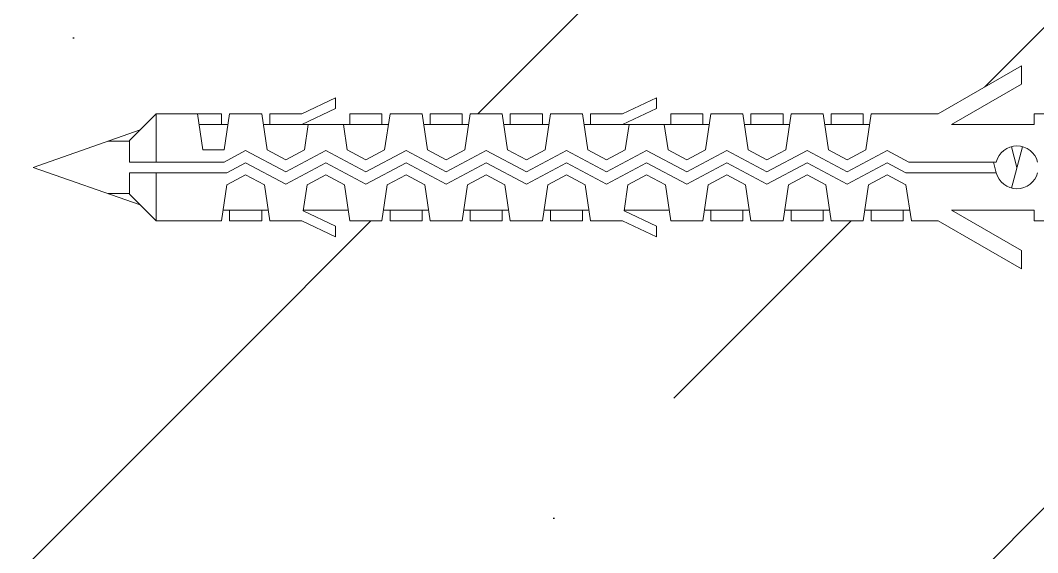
# Model space of a CAD drawing. Header units: millimetres. Extents: x -354900 to 8840672, y 0 to 292181.
# Drawn here: x -970.3 to -875.2, y 140805.2 to 140854.9 of the extents above; entities that cross this region are included whole.
import ezdxf

# ---------------------------------------------------------------- set-up
doc = ezdxf.new("R2010")
doc.units = ezdxf.units.MM
doc.header["$MEASUREMENT"] = 0
doc.set_wipeout_variables(frame=1)
doc.layers.get('0').update_dxf_attribs({"color": 250, "lineweight": 9})
doc.layers.add('Крепеж', color=251, linetype='Continuous', lineweight=15)
doc.layers.add('основание', color=8, linetype='Continuous')

# ---------------------------------------------------------------- blocks, each defined once
blk = doc.blocks.new('*U737')
at = {"layer": 'основание'}
h = blk.add_hatch(dxfattribs=at)
h.set_pattern_fill('ANSI36', color=256, scale=10)
h.set_pattern_definition([(45, (0, 200), (16.83798022700467, 61.73926083235044), [79.375, -15.875, 0, -15.875])])
h.paths.add_polyline_path([(-150, -200), (-80.99999999999999, -200), (-77, -206), (-73, -194), (-69, -200), (0, -200), (0, 200), (-69, 200.0000000000001), (-72.99999999999997, 206.0000000000001), (-76.99999999999999, 194), (-81.00000000000001, 200), (-150, 200.0000000000001), (-150, 5.999999999999986), (-156, 1.999999999999993), (-144, -1.999999999999993), (-150, -6.000000000000007)])
blk = doc.blocks.new('*U752')
blk.add_wipeout([(-3.5, 6), (-2.499999999999986, 6), (-2.499999999999986, 6.5), (-1.5, 6.5), (1.4210854715202004e-14, 5), (110.50000000000003, 5), (110.50000000000003, 4.7000000000000455), (112.00000000000003, 4.7000000000000455), (112.00000000000003, 5), (112.87500000000094, 5), (112.87500000000094, 4), (120.60705080756911, 4), (114.0807713659406, 7.7679491924311606), (114.0807713659406, 9.5), (121.87500000000094, 5), (146.8750000000009, 4.999999999999943), (146.8750000000009, 4), (151.3750000000009, 4), (148.21272233983203, 5.5), (148.21272233983203, 6.5), (151.37500000000142, 4.999999999999943), (176.87500000000006, 4.999999999999886), (176.87500000000006, 3.999999999999716), (181.37500000000045, 3.999999999999716), (178.21272233983206, 5.499999999999659), (178.21272233983206, 6.499999999999943), (181.37500000000006, 4.999999999999886), (195.00000000000006, 4.999999999999886), (196.50000000000034, 3.4999999999995453), (206.5, -1.1368683772161603e-13), (196.50000000000034, -3.4999999999997726), (195, -5.000000000000114), (188.8749999999991, -5.000000000000114), (188.1249999999991, -5.000000000000114), (184.3749999999991, -5.000000000000114), (181.3750000000005, -4.999999999999886), (178.212722339832, -6.500000000000114), (178.212722339832, -5.499999999999886), (181.22648514851463, -4.000000000000114), (177.0235148514852, -4.000000000000114), (176.87500000000009, -5.000000000000114), (151.3750000000019, -4.999999999999773), (148.212722339832, -6.500000000000057), (148.212722339832, -5.500000000000057), (151.23625900481878, -4.065810632442208), (151.23625900481878, -3.9999999999997726), (147.0235148514852, -3.9999999999997726), (146.87500000000003, -5), (121.87500000000094, -5), (114.0807713659406, -9.5), (114.0807713659406, -7.7679491924311606), (120.60705080756911, -4), (112.87500000000094, -4), (112.87500000000094, -5), (112.00000000000003, -5), (112.00000000000003, -4.699999999999818), (110.50000000000003, -4.699999999999818), (110.50000000000003, -5), (1.4210854715202004e-14, -5), (-1.5, -6.500000000000057), (-2.499999999999986, -6.500000000000057), (-2.499999999999986, -6), (-3.5, -6)])
at = {"layer": 'Крепеж'}
for p, q in [((114.0807713659406, 9.5), (121.8750000000009, 5)), ((114.0807713659406, 9.5), (114.0807713659406, 7.767949192431161)), ((114.0807713659406, 7.767949192431161), (120.6070508075691, 4)), ((151.3750000000009, 5.000000000000227), (148.212722339832, 6.5)), ((148.212722339832, 5.5), (148.212722339832, 6.5)), ((178.212722339832, 5.499999999999659), (178.212722339832, 6.499999999999886)), ((181.375, 4.999999999999886), (178.212722339832, 6.499999999999886)), ((112.8750000000009, 5), (112, 5)), ((112.8750000000009, 5), (112.8750000000009, 4)), ((128.1250000000009, 5), (121.8750000000009, 5)), ((128.1250000000009, 5), (128.6250000000009, 1.633333333333212)), ((131.8750000000009, 5), (128.8750000000009, 5)), ((128.8750000000009, 4), (128.8750000000009, 5)), ((131.8750000000009, 4), (131.8750000000009, 5)), ((132.6250000000009, 5), (132.1250000000009, 1.633333333333212)), ((135.6250000000009, 5), (132.6250000000009, 5)), ((135.6250000000009, 5), (136.1250000000009, 1.633333333333212)), ((136.3750000000009, 4), (136.3750000000009, 5)), ((139.3750000000009, 5), (136.3750000000009, 5)), ((139.3750000000009, 5), (136.3750000000009, 5)), ((139.3750000000009, 4), (139.3750000000009, 5)), ((140.1250000000009, 5), (139.6250000000009, 1.633333333333212)), ((143.1250000000009, 5), (140.1250000000009, 5)), ((143.1250000000009, 5), (143.6250000000009, 1.633333333333212)), ((146.8750000000009, 5), (143.8750000000009, 5)), ((143.8750000000009, 4), (143.8750000000009, 5)), ((146.8750000000009, 4), (146.8750000000009, 5)), ((151.3750000000009, 4), (148.212722339832, 5.5)), ((154.3750000000009, 5), (151.3750000000009, 5)), ((154.3750000000009, 5), (151.3750000000009, 5.000000000000227)), ((154.3750000000009, 4), (154.3750000000009, 5)), ((155.125, 5), (154.6250000000009, 1.633333333333439)), ((158.125, 5), (155.1250000000009, 5)), ((158.125, 5), (158.625, 1.633333333333212)), ((158.875, 5), (161.875, 5)), ((161.875, 5), (158.875, 5)), ((158.875, 4), (158.875, 5)), ((161.875, 4), (161.875, 5)), ((162.625, 5), (162.125, 1.633333333333439)), ((165.625, 5), (162.625, 5)), ((165.625, 5), (166.125, 1.633333333333212)), ((169.375, 5), (166.375, 5)), ((166.375, 4), (166.375, 5)), ((169.375, 4), (169.375, 5)), ((170.125, 5), (169.625, 1.633333333333212)), ((173.125, 5), (170.125, 5)), ((173.125, 5), (173.625, 1.633333333333212)), ((176.875, 4.999999999999886), (173.875, 5)), ((176.875, 4.999999999999886), (173.875, 5)), ((173.875, 4), (173.875, 5)), ((176.875, 3.999999999999886), (176.875, 4.999999999999886)), ((181.375, 3.999999999999886), (178.212722339832, 5.499999999999659)), ((184.375, 4.999999999999886), (181.375, 4.999999999999886)), ((181.375, 4.999999999999886), (184.375, 4.999999999999886)), ((184.375, 3.999999999999886), (184.375, 4.999999999999886)), ((185.125, 4.999999999999886), (184.625, 1.633333333333098)), ((188.125, 4.999999999999886), (185.125, 4.999999999999886)), ((188.125, 4.999999999999886), (188.625, 1.633333333333098)), ((188.875, 3.999999999999886), (188.875, 4.999999999999886)), ((191.875, 4.999999999999886), (188.875, 4.999999999999886)), ((195, 4.999999999999886), (188.875, 4.999999999999886)), ((191.125, 4.999999999999886), (190.625, 1.633333333333098)), ((197.5, 2.499999999999886), (195, 4.999999999999886)), ((195, 4.999999999999886), (195, 0.4999999999998863)), ((120.6070508075691, 4), (112.8750000000009, 4)), ((128.2735148514857, 3.999999999999773), (132.4764851485152, 3.999999999999773)), ((135.7735148514857, 3.999999999999773), (139.9764851485152, 3.999999999999773)), ((143.2735148514857, 4), (154.9764851485152, 4)), ((147.4764851485152, 4), (147.1250000000009, 1.633333333333439)), ((150.7735148514857, 4), (151.1250000000009, 1.633333333333212)), ((158.2735148514848, 4), (162.4764851485152, 4)), ((165.7735148514848, 3.999999999999773), (169.9764851485152, 3.999999999999773)), ((173.2735148514848, 3.999999999999773), (184.9764851485152, 3.999999999999659)), ((177.4764851485152, 3.999999999999659), (177.125, 1.633333333333098)), ((180.7735148514848, 3.999999999999659), (181.125, 1.633333333333098)), ((188.2735148514848, 3.999999999999659), (190.9764851485152, 3.999999999999659)), ((206.5, -1.13686837721616e-13), (196.5, 3.499999999999659)), ((113.9823619097942, 1.931851652578189), (115.0176380902049, -1.931851652578189)), ((115.0176380902049, 1.931851652578189), (114.5, 0)), ((197.5, 2.499999999999886), (197.5, 0.4999999999998863)), ((199.4999999999991, 2.449999999999704), (197.5, 2.449999999999704)), ((124.6250000000009, 0.5), (126.6250000000009, 1.566666666666606)), ((130.3750000000009, -0.433333333333394), (126.6250000000009, 1.566666666666606)), ((128.6250000000009, 1.633333333333212), (130.3750000000009, 0.6999999999998181)), ((132.1250000000009, 1.633333333333212), (130.3750000000009, 0.6999999999998181)), ((130.3750000000009, -0.433333333333394), (134.1250000000009, 1.566666666666606)), ((137.8750000000009, -0.433333333333394), (134.1250000000009, 1.566666666666606)), ((136.1250000000009, 1.633333333333212), (137.8750000000009, 0.6999999999998181)), ((139.6250000000009, 1.633333333333212), (137.8750000000009, 0.6999999999998181)), ((137.8750000000009, -0.433333333333394), (141.6250000000009, 1.566666666666606)), ((145.3750000000009, -0.433333333333394), (141.6250000000009, 1.566666666666606)), ((143.6250000000009, 1.633333333333439), (145.3750000000009, 0.7000000000000455)), ((147.1250000000009, 1.633333333333212), (145.3750000000009, 0.7000000000000455)), ((145.3750000000009, -0.433333333333394), (149.125, 1.566666666666606)), ((152.8750000000009, -0.433333333333394), (149.125, 1.566666666666606)), ((151.125, 1.633333333333439), (152.8750000000009, 0.7000000000000455)), ((154.6250000000009, 1.633333333333212), (152.8750000000009, 0.7000000000000455)), ((152.8750000000009, -0.433333333333394), (156.625, 1.566666666666606)), ((160.375, -0.433333333333394), (156.625, 1.566666666666606)), ((158.625, 1.633333333333439), (160.375, 0.7000000000000455)), ((162.125, 1.633333333333212), (160.375, 0.7000000000000455)), ((160.375, -0.433333333333394), (164.125, 1.566666666666606)), ((167.875, -0.433333333333394), (164.125, 1.566666666666606)), ((166.125, 1.633333333333212), (167.875, 0.6999999999998181)), ((169.625, 1.633333333333212), (167.875, 0.6999999999998181)), ((167.875, -0.433333333333394), (171.625, 1.566666666666606)), ((175.375, -0.4333333333335077), (171.625, 1.566666666666606)), ((173.625, 1.633333333333212), (175.375, 0.6999999999997044)), ((177.125, 1.633333333333098), (175.375, 0.6999999999997044)), ((175.375, -0.4333333333335077), (179.125, 1.566666666666492)), ((182.875, -0.4333333333335077), (179.125, 1.566666666666492)), ((181.125, 1.633333333333098), (182.875, 0.6999999999997044)), ((184.625, 1.633333333333098), (182.875, 0.6999999999997044)), ((182.875, -0.4333333333335077), (186.625, 1.566666666666492)), ((188.6249999999991, 0.4999999999998863), (186.625, 1.566666666666492)), ((188.625, 1.633333333333098), (190.625, 1.633333333333098)), ((124.6250000000009, 0.5), (116.4364916731038, 0.5)), ((116.7045269570353, 0.5), (116.4365777646044, -0.5)), ((124.8750000000009, -0.5), (126.6250000000009, 0.433333333333394)), ((130.3750000000009, -1.566666666666833), (126.6250000000009, 0.433333333333394)), ((130.3750000000009, -1.566666666666833), (134.1250000000009, 0.433333333333394)), ((137.8750000000009, -1.566666666666606), (134.1250000000009, 0.433333333333394)), ((137.8750000000009, -1.566666666666606), (141.6250000000009, 0.433333333333394)), ((145.3750000000009, -1.566666666666833), (141.6250000000009, 0.433333333333394)), ((145.3750000000009, -1.566666666666833), (149.1250000000009, 0.433333333333394)), ((152.875, -1.566666666666606), (149.1250000000009, 0.433333333333394)), ((152.875, -1.566666666666606), (156.625, 0.433333333333394)), ((160.375, -1.566666666666833), (156.625, 0.433333333333394)), ((160.375, -1.566666666666833), (164.125, 0.433333333333394)), ((167.875, -1.566666666666606), (164.125, 0.433333333333394)), ((167.875, -1.566666666666606), (171.625, 0.433333333333394)), ((175.375, -1.566666666666947), (171.625, 0.433333333333394)), ((175.375, -1.566666666666947), (179.125, 0.4333333333332803)), ((182.875, -1.56666666666672), (179.125, 0.4333333333332803)), ((182.875, -1.56666666666672), (186.6249999999991, 0.4333333333332803)), ((188.3749999999991, -0.5000000000001137), (186.6249999999991, 0.4333333333332803)), ((197.5, 0.4999999999998863), (188.6249999999991, 0.4999999999998863)), ((124.8750000000009, -0.5), (116.4364916731038, -0.5)), ((124.8750000000009, -1.633333333333439), (126.6250000000009, -0.7000000000000455)), ((128.3750000000009, -1.633333333333439), (126.6250000000009, -0.7000000000000455)), ((132.3750000000009, -1.633333333333212), (134.1250000000009, -0.6999999999998181)), ((135.8750000000009, -1.633333333333212), (134.1250000000009, -0.6999999999998181)), ((139.8750000000009, -1.633333333333439), (141.6250000000009, -0.7000000000000455)), ((143.3750000000009, -1.633333333333439), (141.6250000000009, -0.7000000000000455)), ((147.375, -1.633333333333212), (149.125, -0.6999999999998181)), ((150.875, -1.633333333333212), (149.125, -0.6999999999998181)), ((154.875, -1.633333333333439), (156.625, -0.7000000000000455)), ((158.375, -1.633333333333439), (156.625, -0.7000000000000455)), ((162.375, -1.633333333333439), (164.125, -0.7000000000000455)), ((165.875, -1.633333333333439), (164.125, -0.7000000000000455)), ((169.875, -1.633333333333212), (171.625, -0.6999999999998181)), ((173.375, -1.633333333333212), (171.625, -0.6999999999998181)), ((177.375, -1.633333333333553), (179.125, -0.7000000000001592)), ((180.875, -1.633333333333553), (179.125, -0.7000000000001592)), ((184.8749999999991, -1.633333333333326), (186.6249999999991, -0.6999999999999318)), ((188.3749999999991, -1.633333333333326), (186.6249999999991, -0.6999999999999318)), ((197.5, -0.5000000000001137), (188.3749999999991, -0.5000000000001137)), ((195, -0.5000000000001137), (195, -5.000000000000114)), ((206.5, -1.13686837721616e-13), (196.5, -3.499999999999886)), ((197.5, -0.5000000000001137), (197.5, -2.500000000000114)), ((124.3750000000009, -5.000000000000227), (124.8750000000009, -1.633333333333439)), ((128.8750000000009, -5.000000000000227), (128.3750000000009, -1.633333333333439)), ((131.8750000000009, -5), (132.3750000000009, -1.633333333333212)), ((136.3750000000009, -5), (135.8750000000009, -1.633333333333212)), ((139.3750000000009, -5), (139.8750000000009, -1.633333333333439)), ((143.8750000000009, -5), (143.3750000000009, -1.633333333333212)), ((146.875, -5), (147.375, -1.633333333333212)), ((151.2362590048187, -4.065810632442208), (150.875, -1.633333333333212)), ((154.375, -5), (154.875, -1.633333333333439)), ((158.875, -5), (158.375, -1.633333333333212)), ((161.875, -5.000000000000227), (162.375, -1.633333333333439)), ((166.375, -5.000000000000227), (165.875, -1.633333333333439)), ((169.375, -5), (169.875, -1.633333333333212)), ((173.875, -5), (173.375, -1.633333333333212)), ((176.875, -5.000000000000341), (177.375, -1.633333333333553)), ((181.2362590048178, -4.065810632442094), (180.875, -1.633333333333553)), ((184.3749999999991, -5.000000000000114), (184.8749999999991, -1.633333333333326)), ((188.8749999999991, -5.000000000000114), (188.3749999999991, -1.633333333333326)), ((195, -5.000000000000114), (197.5, -2.500000000000114)), ((199.5, -2.449999999999932), (197.5, -2.449999999999932)), ((120.6070508075691, -4), (112.8750000000009, -4)), ((112.8750000000009, -5), (112.8750000000009, -4)), ((114.0807713659406, -7.767949192431161), (120.6070508075691, -4)), ((128.7264851485152, -4), (124.5235148514857, -4)), ((125.1250000000009, -4), (125.1250000000009, -5.000000000000227)), ((128.1250000000009, -4), (128.1250000000009, -5.000000000000227)), ((136.2264851485152, -3.999999999999773), (132.0235148514857, -3.999999999999773)), ((132.6250000000009, -4), (132.6250000000009, -5)), ((135.6250000000009, -4), (135.6250000000009, -5)), ((143.7264851485152, -4), (139.5235148514857, -4)), ((140.1250000000009, -4), (140.1250000000009, -5)), ((143.1250000000009, -4), (143.1250000000009, -5)), ((151.2264851485152, -3.999999999999773), (147.0235148514848, -3.999999999999773)), ((151.2362590048187, -4.065810632442208), (148.212722339832, -5.5)), ((158.7264851485152, -4), (154.5235148514848, -4)), ((155.125, -4), (155.125, -5)), ((158.125, -4), (158.125, -5)), ((166.2264851485152, -4), (162.0235148514848, -4)), ((162.625, -4), (162.625, -5.000000000000227)), ((165.625, -4), (165.625, -5.000000000000227)), ((173.7264851485152, -3.999999999999773), (169.5235148514848, -3.999999999999773)), ((170.125, -4), (170.125, -5)), ((173.125, -4), (173.125, -5)), ((181.2264851485152, -4.000000000000114), (177.0235148514848, -4.000000000000114)), ((181.2362590048178, -4.065810632442094), (178.212722339832, -5.499999999999886)), ((188.7264851485143, -3.999999999999886), (184.5235148514848, -3.999999999999886)), ((185.1249999999991, -4.000000000000114), (185.1249999999991, -5.000000000000114)), ((188.1249999999991, -4.000000000000114), (188.1249999999991, -5.000000000000114)), ((112.8750000000009, -5), (112, -5)), ((114.0807713659406, -9.5), (121.8750000000009, -5)), ((124.3750000000009, -5), (121.8750000000009, -5)), ((128.1250000000009, -5), (125.1250000000009, -5)), ((131.8750000000009, -5), (128.8750000000009, -5)), ((135.6250000000009, -4.999999999999773), (132.6250000000009, -4.999999999999773)), ((139.375, -5), (136.3750000000009, -5)), ((143.1250000000009, -4.999999999999773), (140.1250000000009, -4.999999999999773)), ((146.875, -5), (143.8750000000009, -5)), ((151.3750000000009, -5.000000000000227), (148.212722339832, -6.5)), ((148.212722339832, -5.5), (148.212722339832, -6.5)), ((154.375, -5), (151.375, -4.999999999999773)), ((158.125, -5.000000000000227), (155.125, -5)), ((158.125, -4.999999999999773), (155.125, -4.999999999999773)), ((161.875, -4.999999999999773), (158.875, -4.999999999999773)), ((165.625, -5), (162.625, -5)), ((169.375, -5), (166.375, -5)), ((173.125, -4.999999999999773), (170.125, -4.999999999999773)), ((176.875, -5.000000000000114), (173.875, -5)), ((181.375, -5.000000000000114), (178.212722339832, -6.500000000000114)), ((178.212722339832, -5.499999999999886), (178.212722339832, -6.500000000000114)), ((184.3749999999991, -5.000000000000114), (181.375, -4.999999999999886)), ((188.1249999999991, -5.000000000000114), (185.1249999999991, -5.000000000000114)), ((195, -5.000000000000114), (188.8749999999991, -5.000000000000114)), ((114.0807713659406, -9.5), (114.0807713659406, -7.767949192431161))]:
    blk.add_line(p, q, dxfattribs=at)
for start, end in [(14.47751218594228, 165.5224878140577), (194.4775121859423, 345.5224878140577)]:
    blk.add_arc((114.5, 0), 2, start, end, dxfattribs=at)

msp = doc.modelspace()

# ---------------------------------------------------------------- block references
at = {"layer": 'основание'}
msp.add_blockref('*U737', (-874.1024990227452, 140756.900340962), dxfattribs=at)

# ---------------------------------------------------------------- next in the draw order: block references
at = {"layer": 'Крепеж', "xscale": -1}
msp.add_blockref('*U752', (-762.62462997275, 140841.1934193773), dxfattribs=at)

doc.saveas('drawing.dxf')
